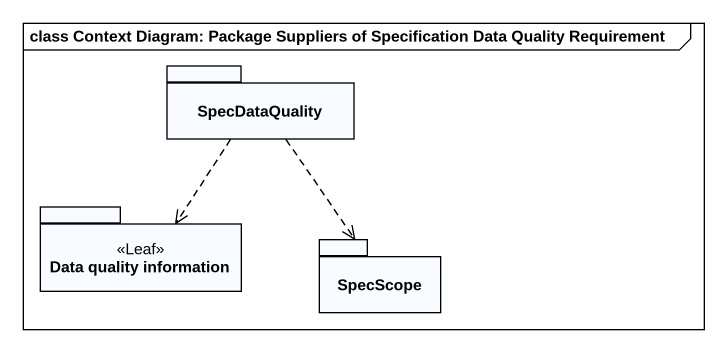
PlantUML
@startuml
mainframe class Context Diagram: Package Suppliers of Specification Data Quality Requirement
package SpecDataQuality {
}
package "Data quality information" as Data_quality_information <<Leaf>> {
}
package SpecScope {
}
SpecDataQuality ..> Data_quality_information
SpecDataQuality ..> SpecScope
@enduml
